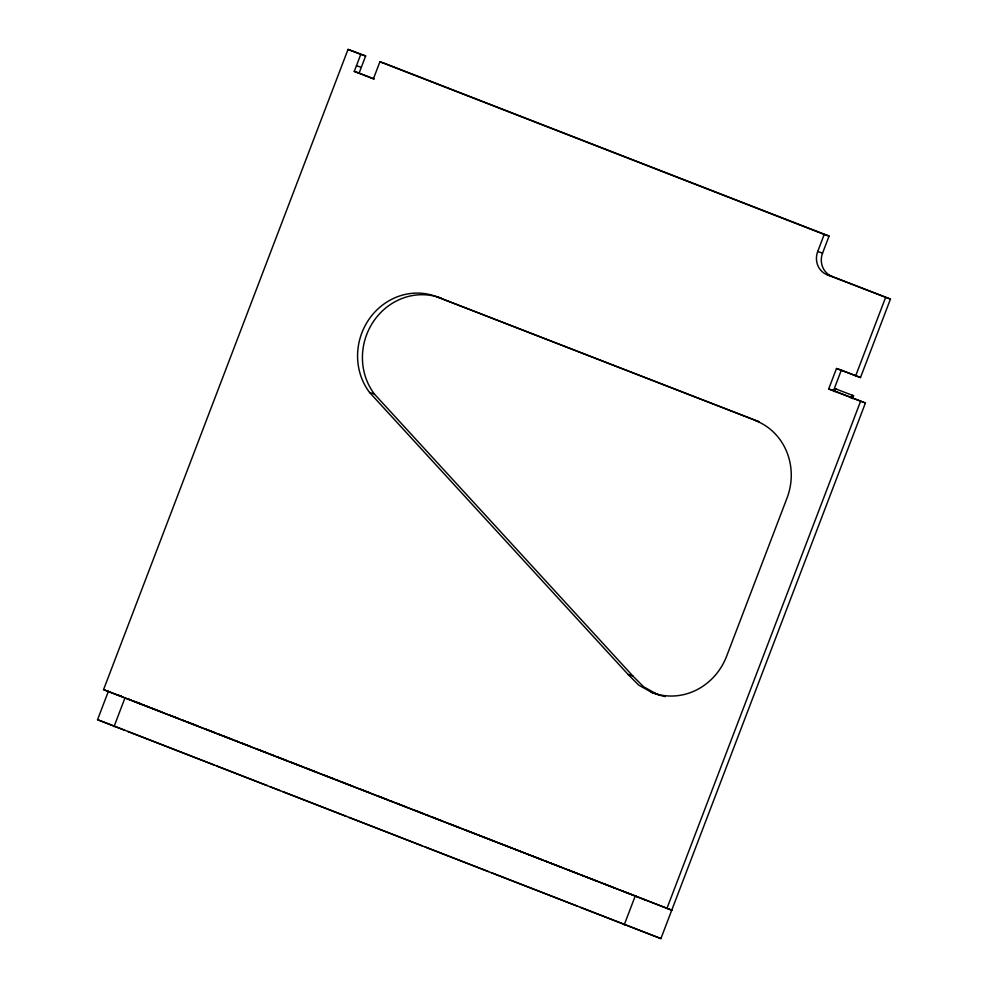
<?xml version="1.0" encoding="UTF-8"?>
<svg xmlns="http://www.w3.org/2000/svg" width="988" height="988" viewBox="0 0 988 988"><rect width="100%" height="100%" fill="white"/><g stroke="black" fill="none" stroke-linecap="round" stroke-linejoin="round"><path stroke-width="1.48" d="M103.555 689.624L671.754 910.17L103.555 689.624L348.035 49.4L365.646 55.983L359.126 73.038L354.272 71.42L360.793 54.352L365.646 55.983M832.316 390.198L865.426 402.993L660.898 938.6L97.553 719.684L108.408 691.254M114.015 726.625L124.871 698.195M865.426 402.993L828.673 388.976L836.49 368.512L860.486 377.564L890.447 299.105L831.982 276.381A18.266 17.105 -71.5 0 1 822.559 253.126L829.068 236.07L384.777 63.417L379.923 61.787L373.402 78.855L354.272 71.42M890.447 299.105L827.129 274.763A18.266 17.105 -71.5 0 1 817.706 251.508L824.214 234.452L829.068 236.07M624.206 924.892L635.062 896.462M860.486 377.564L841.356 370.13L833.539 390.593L828.673 388.976M834.218 391.619L835.317 388.741L836.527 389.149M855.633 375.946L885.594 297.474M851.224 398.238L852.323 395.348L853.533 395.756L852.434 398.633M666.888 908.552L860.56 401.363M356.446 65.727L361.299 67.357M817.706 251.508L822.559 253.126M827.129 274.763L831.982 276.381M836.49 368.512L841.356 370.13M369.598 392.495L374.452 394.113L632.962 676.101L643.62 686.759L656.625 694.045L651.771 692.415L638.754 685.129L628.109 674.471L369.598 392.495A60.873 57.008 -71.5 0 1 369.265 318.914A60.873 57.008 -71.5 0 1 436.684 296.721L758.982 421.703M436.684 296.721L759.204 421.851M628.109 674.471L632.962 676.101M119.956 695.799L121.166 696.207M136.962 702.419L138.172 702.814M139.086 703.234L140.296 703.641M348.035 49.4L360.793 54.352M379.923 61.787L824.214 234.452M357.915 72.63L374.316 79.003M835.317 388.741L853.533 395.756M650.882 691.81L659.725 695.305M118.474 695.157L121.339 696.281M128.255 698.961L131.404 700.183M133.615 701.11L144.334 705.21M146.039 705.877L148.916 706.988M151.522 708.013L161.834 712.015M168.763 714.707L179.063 718.708M181.706 719.733L184.793 720.944M187.448 721.969L197.724 725.958M204.689 728.675L214.939 732.651M217.632 733.701L220.497 734.813M222.127 735.443L232.168 739.345M235.045 740.469L237.91 741.58M240.627 742.63L250.829 746.595M257.868 749.336L268.057 753.288M270.798 754.363L273.8 755.524M276.554 756.598L286.718 760.55M289.484 761.625L303.946 767.244M306.725 768.318L316.864 772.258M323.978 775.024L334.092 778.952M336.908 780.051L339.835 781.187M342.651 782.286L352.753 786.213M359.904 788.98L369.981 792.907M378.577 796.242L387.21 799.601M390.075 800.712L392.952 801.824M395.818 802.948L405.883 806.85M413.046 809.641L423.136 813.556M425.964 814.655L428.878 815.792M431.707 816.891L441.809 820.818M448.935 823.584L459.062 827.524M466.163 830.278L476.302 834.218M479.081 835.305L494.988 841.48M497.742 842.554L512.229 848.186M514.97 849.248L525.171 853.212M527.888 854.262L530.766 855.386M532.347 856.003L542.412 859.906M545.29 861.03L548.155 862.141M550.859 863.191L561.098 867.168M568.088 869.885L578.338 873.874M581.006 874.911L584.081 876.109M586.749 877.134L596.801 881.049M603.977 883.828L614.264 887.829M621.452 890.62L631.505 894.535M634.123 895.548L637.26 896.771M641.99 898.611L645.028 899.846M97.553 719.684L124.859 730.293M127.736 731.416L213.964 764.922M216.829 766.033L267.131 785.584M270.008 786.695L280.061 790.61M282.939 791.721L346.171 816.298M349.048 817.409L422.333 845.901M425.211 847.012L488.443 871.589M491.32 872.7L577.535 906.206M580.413 907.33L660.898 938.6M665.22 696.577A60.873 57.008 -71.5 0 1 658.02 694.564M374.452 394.113A60.873 57.008 -71.5 0 1 374.119 320.532A60.873 57.008 -71.5 0 1 441.55 298.339M755.561 420.629A60.873 57.008 -71.5 0 1 786.991 498.15L726.625 656.205A60.873 57.008 -71.5 0 1 651.771 692.415"/></g></svg>
